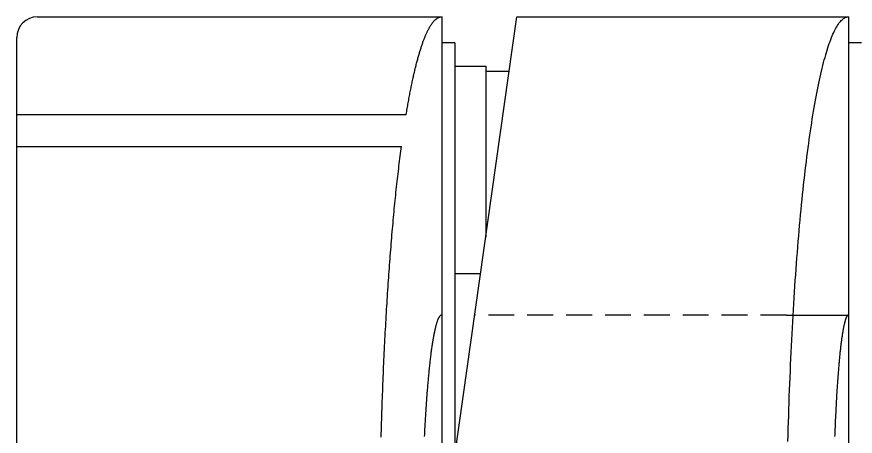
# Model space of a CAD drawing. Extents: x 47.2 to 140.3, y 55.8 to 113.3.
# Drawn here: x 81.67 to 97.85, y 104.28 to 112.37 of the extents above; entities that cross this region are included whole.
import ezdxf

# ---------------------------------------------------------------- set-up
doc = ezdxf.new("R2010")
doc.units = 0
doc.linetypes.add('DASHED', pattern=[0.75, 0.5, -0.25])
doc.layers.get('0').update_dxf_attribs({"linetype": 'CONTINUOUS'})

msp = doc.modelspace()

# ---------------------------------------------------------------- linework, layer by layer
at = {"color": 7, "linetype": 'CONTINUOUS'}
for p, q in [((82.073, 112.368), (89.873, 112.368)), ((89.873, 112.368), (89.873, 101.868)), ((90.123, 103.868), (91.323, 112.368)), ((91.323, 112.368), (97.723, 112.368)), ((96.969, 112.368), (97.723, 112.368)), ((97.723, 112.368), (97.723, 101.868)), ((81.673, 101.868), (81.673, 111.968)), ((90.123, 111.868), (89.873, 111.868)), ((90.123, 111.868), (90.123, 101.868)), ((97.973, 111.868), (97.723, 111.868)), ((90.123, 111.418), (90.723, 111.418)), ((90.723, 111.418), (90.723, 108.118)), ((90.723, 111.318), (90.723, 108.118)), ((90.723, 111.318), (91.175, 111.318)), ((81.673, 110.486), (89.187, 110.486)), ((81.673, 109.87), (89.096, 109.87)), ((90.123, 107.418), (90.624, 107.418)), ((96.523, 106.618), (97.723, 106.618))]:
    msp.add_line(p, q, dxfattribs=at)
at = {"color": 3, "linetype": 'DASHED'}
msp.add_line((96.523, 106.618), (90.511, 106.618), dxfattribs=at)
at = {"color": 7, "linetype": 'CONTINUOUS'}
for points in [[(89.187, 110.486, 0), (89.192, 110.514, 0), (89.197, 110.543, 0), (89.202, 110.571, 0), (89.206, 110.599, 0), (89.211, 110.627, 0), (89.216, 110.655, 0), (89.221, 110.682, 0), (89.226, 110.709, 0), (89.23, 110.736, 0), (89.235, 110.763, 0), (89.24, 110.79, 0), (89.245, 110.816, 0), (89.25, 110.843, 0), (89.255, 110.869, 0), (89.26, 110.894, 0), (89.265, 110.92, 0), (89.27, 110.945, 0), (89.275, 110.971, 0), (89.28, 110.996, 0), (89.285, 111.02, 0), (89.29, 111.045, 0), (89.295, 111.069, 0), (89.3, 111.093, 0), (89.305, 111.117, 0), (89.31, 111.141, 0), (89.315, 111.165, 0), (89.32, 111.188, 0), (89.325, 111.211, 0), (89.33, 111.234, 0), (89.335, 111.256, 0), (89.341, 111.279, 0), (89.346, 111.301, 0), (89.351, 111.323, 0), (89.356, 111.345, 0), (89.361, 111.366, 0), (89.367, 111.388, 0), (89.372, 111.409, 0), (89.377, 111.43, 0), (89.382, 111.451, 0), (89.388, 111.471, 0), (89.393, 111.491, 0), (89.398, 111.511, 0), (89.403, 111.531, 0), (89.409, 111.551, 0), (89.414, 111.57, 0), (89.419, 111.589, 0), (89.425, 111.608, 0), (89.43, 111.627, 0), (89.435, 111.645, 0), (89.441, 111.663, 0), (89.446, 111.681, 0), (89.451, 111.699, 0), (89.457, 111.717, 0), (89.462, 111.734, 0), (89.468, 111.751, 0), (89.473, 111.768, 0), (89.478, 111.785, 0), (89.484, 111.801, 0), (89.489, 111.817, 0), (89.495, 111.833, 0), (89.5, 111.849, 0), (89.506, 111.865, 0), (89.511, 111.88, 0), (89.517, 111.895, 0), (89.522, 111.91, 0), (89.528, 111.924, 0), (89.533, 111.939, 0), (89.539, 111.953, 0), (89.544, 111.967, 0), (89.55, 111.98, 0), (89.555, 111.994, 0), (89.561, 112.007, 0), (89.567, 112.02, 0), (89.572, 112.033, 0), (89.578, 112.045, 0), (89.583, 112.058, 0), (89.589, 112.07, 0), (89.594, 112.081, 0), (89.6, 112.093, 0), (89.606, 112.104, 0), (89.611, 112.115, 0), (89.617, 112.126, 0), (89.623, 112.137, 0), (89.628, 112.147, 0), (89.634, 112.157, 0), (89.639, 112.167, 0), (89.645, 112.177, 0), (89.651, 112.186, 0), (89.656, 112.196, 0), (89.662, 112.205, 0), (89.668, 112.213, 0), (89.673, 112.222, 0), (89.679, 112.23, 0), (89.685, 112.238, 0), (89.69, 112.246, 0), (89.696, 112.253, 0), (89.702, 112.261, 0), (89.707, 112.268, 0), (89.713, 112.275, 0), (89.719, 112.281, 0), (89.725, 112.288, 0), (89.73, 112.294, 0), (89.736, 112.3, 0), (89.742, 112.305, 0), (89.747, 112.311, 0), (89.753, 112.316, 0), (89.759, 112.321, 0), (89.765, 112.325, 0), (89.77, 112.33, 0), (89.776, 112.334, 0), (89.782, 112.338, 0), (89.787, 112.341, 0), (89.793, 112.345, 0), (89.799, 112.348, 0), (89.805, 112.351, 0), (89.811, 112.354, 0), (89.816, 112.356, 0), (89.822, 112.359, 0), (89.828, 112.361, 0), (89.833, 112.362, 0), (89.839, 112.364, 0), (89.845, 112.365, 0), (89.851, 112.366, 0), (89.856, 112.367, 0), (89.862, 112.368, 0), (89.868, 112.368, 0), (89.874, 112.368, 0), (89.879, 112.368, 0)], [(96.552, 104.177, 0), (96.556, 104.302, 0), (96.559, 104.428, 0), (96.563, 104.553, 0), (96.567, 104.678, 0), (96.571, 104.802, 0), (96.575, 104.926, 0), (96.579, 105.05, 0), (96.584, 105.173, 0), (96.589, 105.295, 0), (96.594, 105.417, 0), (96.599, 105.539, 0), (96.604, 105.66, 0), (96.609, 105.78, 0), (96.615, 105.9, 0), (96.621, 106.019, 0), (96.627, 106.137, 0), (96.633, 106.255, 0), (96.639, 106.372, 0), (96.645, 106.488, 0), (96.652, 106.604, 0), (96.659, 106.719, 0), (96.666, 106.834, 0), (96.673, 106.947, 0), (96.68, 107.06, 0), (96.687, 107.172, 0), (96.695, 107.283, 0), (96.703, 107.393, 0), (96.71, 107.503, 0), (96.718, 107.612, 0), (96.727, 107.719, 0), (96.735, 107.826, 0), (96.743, 107.932, 0), (96.752, 108.037, 0), (96.761, 108.142, 0), (96.77, 108.245, 0), (96.779, 108.347, 0), (96.788, 108.448, 0), (96.797, 108.549, 0), (96.807, 108.648, 0), (96.816, 108.746, 0), (96.826, 108.843, 0), (96.836, 108.939, 0), (96.846, 109.034, 0), (96.856, 109.128, 0), (96.866, 109.221, 0), (96.877, 109.313, 0), (96.887, 109.404, 0), (96.898, 109.493, 0), (96.909, 109.581, 0), (96.92, 109.668, 0), (96.931, 109.754, 0), (96.942, 109.839, 0), (96.953, 109.923, 0), (96.965, 110.005, 0), (96.976, 110.086, 0), (96.988, 110.166, 0), (96.999, 110.245, 0), (97.011, 110.322, 0), (97.023, 110.398, 0), (97.035, 110.473, 0), (97.047, 110.546, 0), (97.06, 110.618, 0), (97.072, 110.689, 0), (97.085, 110.759, 0), (97.097, 110.827, 0), (97.11, 110.894, 0), (97.122, 110.959, 0), (97.135, 111.023, 0), (97.148, 111.086, 0), (97.161, 111.147, 0), (97.174, 111.207, 0), (97.188, 111.265, 0), (97.201, 111.322, 0), (97.214, 111.378, 0), (97.228, 111.432, 0), (97.241, 111.484, 0), (97.255, 111.535, 0), (97.268, 111.585, 0), (97.282, 111.633, 0), (97.296, 111.68, 0), (97.31, 111.726, 0), (97.323, 111.769, 0), (97.337, 111.812, 0), (97.351, 111.852, 0), (97.365, 111.892, 0), (97.38, 111.929, 0), (97.394, 111.966, 0), (97.408, 112, 0), (97.422, 112.033, 0), (97.437, 112.065, 0), (97.451, 112.095, 0), (97.466, 112.124, 0), (97.48, 112.151, 0), (97.494, 112.176, 0), (97.509, 112.2, 0), (97.523, 112.222, 0), (97.538, 112.243, 0), (97.553, 112.262, 0), (97.567, 112.28, 0), (97.582, 112.295, 0), (97.597, 112.31, 0), (97.611, 112.323, 0), (97.626, 112.334, 0), (97.641, 112.344, 0), (97.656, 112.352, 0), (97.67, 112.358, 0), (97.685, 112.363, 0), (97.7, 112.366, 0), (97.715, 112.368, 0), (97.73, 112.368, 0)], [(88.705, 104.264, 0), (88.706, 104.333, 0), (88.708, 104.402, 0), (88.71, 104.471, 0), (88.712, 104.54, 0), (88.715, 104.608, 0), (88.717, 104.677, 0), (88.719, 104.745, 0), (88.721, 104.814, 0), (88.723, 104.882, 0), (88.726, 104.95, 0), (88.728, 105.018, 0), (88.731, 105.085, 0), (88.733, 105.153, 0), (88.736, 105.22, 0), (88.738, 105.288, 0), (88.741, 105.355, 0), (88.744, 105.422, 0), (88.746, 105.489, 0), (88.749, 105.555, 0), (88.752, 105.622, 0), (88.755, 105.688, 0), (88.758, 105.754, 0), (88.761, 105.82, 0), (88.764, 105.886, 0), (88.767, 105.951, 0), (88.771, 106.017, 0), (88.774, 106.082, 0), (88.777, 106.147, 0), (88.78, 106.212, 0), (88.784, 106.276, 0), (88.787, 106.341, 0), (88.791, 106.405, 0), (88.794, 106.469, 0), (88.798, 106.533, 0), (88.802, 106.596, 0), (88.805, 106.66, 0), (88.809, 106.723, 0), (88.813, 106.786, 0), (88.817, 106.848, 0), (88.82, 106.911, 0), (88.824, 106.973, 0), (88.828, 107.035, 0), (88.832, 107.097, 0), (88.836, 107.158, 0), (88.841, 107.22, 0), (88.845, 107.281, 0), (88.849, 107.342, 0), (88.853, 107.402, 0), (88.857, 107.462, 0), (88.862, 107.522, 0), (88.866, 107.582, 0), (88.871, 107.642, 0), (88.875, 107.701, 0), (88.88, 107.76, 0), (88.884, 107.819, 0), (88.889, 107.877, 0), (88.894, 107.935, 0), (88.898, 107.993, 0), (88.903, 108.051, 0), (88.908, 108.108, 0), (88.913, 108.165, 0), (88.918, 108.222, 0), (88.922, 108.278, 0), (88.927, 108.334, 0), (88.933, 108.39, 0), (88.938, 108.446, 0), (88.943, 108.501, 0), (88.948, 108.556, 0), (88.953, 108.611, 0), (88.958, 108.665, 0), (88.963, 108.719, 0), (88.969, 108.773, 0), (88.974, 108.826, 0), (88.98, 108.879, 0), (88.985, 108.932, 0), (88.99, 108.984, 0), (88.996, 109.036, 0), (89.002, 109.088, 0), (89.007, 109.14, 0), (89.013, 109.191, 0), (89.019, 109.242, 0), (89.024, 109.292, 0), (89.03, 109.342, 0), (89.036, 109.392, 0), (89.042, 109.441, 0), (89.048, 109.49, 0), (89.053, 109.539, 0), (89.059, 109.587, 0), (89.065, 109.635, 0), (89.072, 109.683, 0), (89.078, 109.73, 0), (89.084, 109.777, 0), (89.09, 109.824, 0), (89.096, 109.87, 0)], [(89.873, 106.618, 0), (89.869, 106.618, 0), (89.866, 106.617, 0), (89.862, 106.616, 0), (89.859, 106.615, 0), (89.856, 106.613, 0), (89.852, 106.611, 0), (89.849, 106.609, 0), (89.845, 106.606, 0), (89.842, 106.603, 0), (89.838, 106.599, 0), (89.835, 106.596, 0), (89.831, 106.591, 0), (89.828, 106.587, 0), (89.824, 106.582, 0), (89.821, 106.576, 0), (89.818, 106.57, 0), (89.814, 106.564, 0), (89.811, 106.558, 0), (89.807, 106.551, 0), (89.804, 106.543, 0), (89.8, 106.536, 0), (89.797, 106.528, 0), (89.794, 106.519, 0), (89.79, 106.511, 0), (89.787, 106.502, 0), (89.784, 106.492, 0), (89.78, 106.482, 0), (89.777, 106.472, 0), (89.773, 106.462, 0), (89.77, 106.451, 0), (89.767, 106.439, 0), (89.763, 106.428, 0), (89.76, 106.416, 0), (89.757, 106.403, 0), (89.753, 106.391, 0), (89.75, 106.378, 0), (89.747, 106.364, 0), (89.743, 106.35, 0), (89.74, 106.336, 0), (89.737, 106.322, 0), (89.734, 106.307, 0), (89.731, 106.292, 0), (89.727, 106.276, 0), (89.724, 106.26, 0), (89.721, 106.244, 0), (89.718, 106.228, 0), (89.715, 106.211, 0), (89.711, 106.193, 0), (89.708, 106.176, 0), (89.705, 106.158, 0), (89.702, 106.14, 0), (89.699, 106.121, 0), (89.696, 106.102, 0), (89.693, 106.083, 0), (89.689, 106.063, 0), (89.686, 106.043, 0), (89.683, 106.023, 0), (89.68, 106.002, 0), (89.677, 105.981, 0), (89.674, 105.96, 0), (89.671, 105.939, 0), (89.668, 105.917, 0), (89.665, 105.895, 0), (89.662, 105.872, 0), (89.66, 105.849, 0), (89.657, 105.826, 0), (89.654, 105.803, 0), (89.651, 105.779, 0), (89.648, 105.755, 0), (89.645, 105.73, 0), (89.642, 105.706, 0), (89.64, 105.681, 0), (89.637, 105.655, 0), (89.634, 105.63, 0), (89.631, 105.604, 0), (89.629, 105.578, 0), (89.626, 105.551, 0), (89.623, 105.524, 0), (89.621, 105.497, 0), (89.618, 105.47, 0), (89.615, 105.442, 0), (89.613, 105.414, 0), (89.61, 105.386, 0), (89.608, 105.358, 0), (89.605, 105.329, 0), (89.603, 105.3, 0), (89.6, 105.271, 0), (89.598, 105.241, 0), (89.595, 105.211, 0), (89.593, 105.181, 0), (89.59, 105.151, 0), (89.588, 105.12, 0), (89.585, 105.089, 0), (89.583, 105.058, 0), (89.581, 105.027, 0), (89.579, 104.995, 0), (89.576, 104.964, 0), (89.574, 104.931, 0), (89.572, 104.899, 0), (89.57, 104.867, 0), (89.567, 104.834, 0), (89.565, 104.801, 0), (89.563, 104.767, 0), (89.561, 104.734, 0), (89.559, 104.7, 0), (89.557, 104.666, 0), (89.555, 104.632, 0), (89.553, 104.598, 0), (89.551, 104.563, 0), (89.549, 104.528, 0), (89.547, 104.493, 0), (89.545, 104.458, 0), (89.543, 104.422, 0), (89.541, 104.387, 0), (89.54, 104.351, 0), (89.538, 104.315, 0), (89.536, 104.279, 0)], [(97.723, 106.618, 0), (97.72, 106.618, 0), (97.717, 106.617, 0), (97.715, 106.616, 0), (97.712, 106.615, 0), (97.709, 106.613, 0), (97.706, 106.611, 0), (97.704, 106.609, 0), (97.701, 106.606, 0), (97.698, 106.603, 0), (97.695, 106.599, 0), (97.692, 106.596, 0), (97.69, 106.591, 0), (97.687, 106.587, 0), (97.684, 106.582, 0), (97.681, 106.576, 0), (97.679, 106.57, 0), (97.676, 106.564, 0), (97.673, 106.558, 0), (97.671, 106.551, 0), (97.668, 106.543, 0), (97.665, 106.536, 0), (97.662, 106.528, 0), (97.66, 106.519, 0), (97.657, 106.511, 0), (97.654, 106.502, 0), (97.651, 106.492, 0), (97.649, 106.482, 0), (97.646, 106.472, 0), (97.643, 106.462, 0), (97.641, 106.451, 0), (97.638, 106.439, 0), (97.635, 106.428, 0), (97.633, 106.416, 0), (97.63, 106.403, 0), (97.627, 106.391, 0), (97.625, 106.378, 0), (97.622, 106.364, 0), (97.62, 106.35, 0), (97.617, 106.336, 0), (97.614, 106.322, 0), (97.612, 106.307, 0), (97.609, 106.292, 0), (97.606, 106.276, 0), (97.604, 106.26, 0), (97.601, 106.244, 0), (97.599, 106.228, 0), (97.596, 106.211, 0), (97.594, 106.193, 0), (97.591, 106.176, 0), (97.589, 106.158, 0), (97.586, 106.14, 0), (97.584, 106.121, 0), (97.581, 106.102, 0), (97.579, 106.083, 0), (97.576, 106.063, 0), (97.574, 106.043, 0), (97.572, 106.023, 0), (97.569, 106.002, 0), (97.567, 105.981, 0), (97.564, 105.96, 0), (97.562, 105.939, 0), (97.559, 105.917, 0), (97.557, 105.895, 0), (97.555, 105.872, 0), (97.552, 105.849, 0), (97.55, 105.826, 0), (97.548, 105.803, 0), (97.546, 105.779, 0), (97.543, 105.755, 0), (97.541, 105.73, 0), (97.539, 105.706, 0), (97.537, 105.681, 0), (97.534, 105.655, 0), (97.532, 105.63, 0), (97.53, 105.604, 0), (97.528, 105.578, 0), (97.526, 105.551, 0), (97.523, 105.524, 0), (97.521, 105.497, 0), (97.519, 105.47, 0), (97.517, 105.442, 0), (97.515, 105.414, 0), (97.513, 105.386, 0), (97.511, 105.358, 0), (97.509, 105.329, 0), (97.507, 105.3, 0), (97.505, 105.271, 0), (97.503, 105.241, 0), (97.501, 105.211, 0), (97.499, 105.181, 0), (97.497, 105.151, 0), (97.495, 105.12, 0), (97.493, 105.089, 0), (97.491, 105.058, 0), (97.49, 105.027, 0), (97.488, 104.995, 0), (97.486, 104.964, 0), (97.484, 104.931, 0), (97.482, 104.899, 0), (97.481, 104.867, 0), (97.479, 104.834, 0), (97.477, 104.801, 0), (97.475, 104.767, 0), (97.474, 104.734, 0), (97.472, 104.7, 0), (97.47, 104.666, 0), (97.469, 104.632, 0), (97.467, 104.598, 0), (97.466, 104.563, 0), (97.464, 104.528, 0), (97.463, 104.493, 0), (97.461, 104.458, 0), (97.459, 104.422, 0), (97.458, 104.387, 0), (97.457, 104.351, 0), (97.455, 104.315, 0), (97.454, 104.279, 0)]]:
    msp.add_polyline3d(points, dxfattribs=at)
msp.add_arc((82.073, 111.968), 0.4, 90, 180, dxfattribs=at)

doc.saveas('drawing.dxf')
